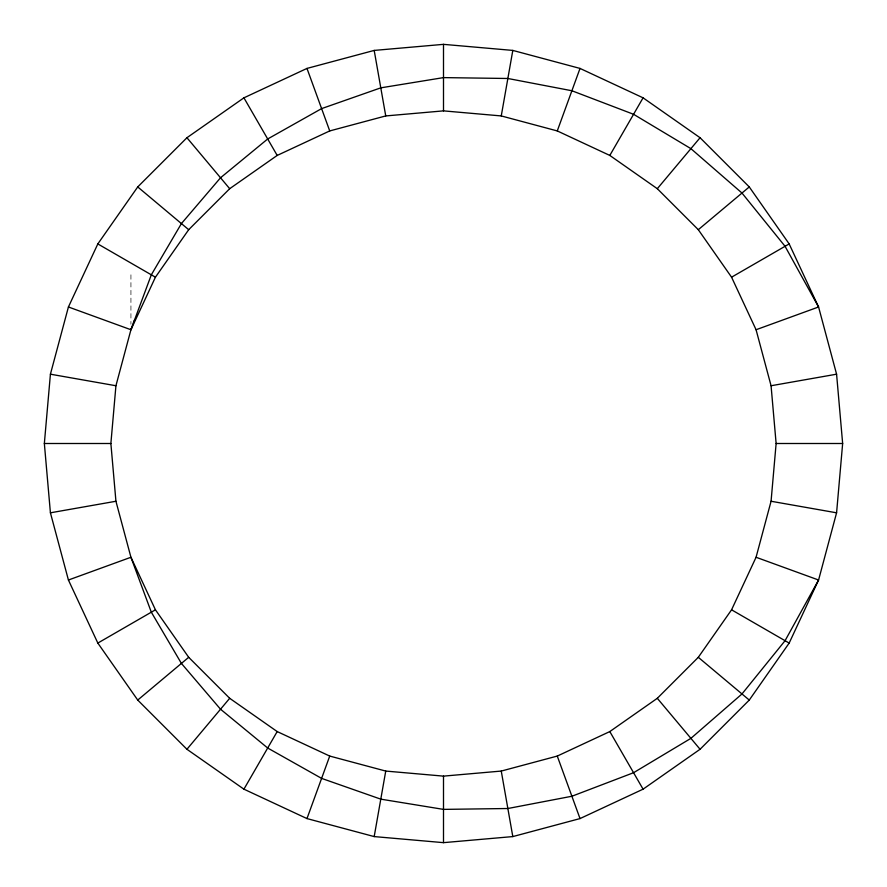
<?xml version="1.0" encoding="UTF-8"?>
<svg xmlns="http://www.w3.org/2000/svg" width="887" height="887" viewBox="0 0 887 887"><rect width="100%" height="100%" fill="white"/><g stroke="black" fill="none" stroke-linecap="round" stroke-linejoin="round"><path stroke-width="0.67" stroke-dasharray="4.43 3.33" d="M130.932 274.815L130.932 324.243"/><path stroke-width="1.33" d="M44.35 443.5L50.415 374.192L68.421 306.98L97.825 243.925L137.729 186.935L186.935 137.729L243.925 97.825L306.98 68.421L374.192 50.415L443.5 44.35L512.808 50.415L580.02 68.421L643.075 97.825L700.065 137.729L749.271 186.935L789.175 243.925L818.579 306.98L836.585 374.192L842.65 443.5L836.585 512.808L818.579 580.02L789.175 643.075L749.271 700.065L700.065 749.271L643.075 789.175L580.02 818.579L512.808 836.585L443.5 842.65L374.192 836.585L306.98 818.579L243.925 789.175L186.935 749.271L137.729 700.065L97.825 643.075L68.421 580.02L50.415 512.808L44.35 443.5L110.875 443.5L115.931 385.745L130.932 329.731L151.322 274.815L181.414 223.579L220.53 177.777L267.686 138.982L321.604 108.613L380.789 87.846L443.5 77.612L507.863 78.488L571.893 90.751L633.573 114.29L690.906 148.65L741.987 193.044L785.062 246.298L818.579 306.98L756.068 329.731L731.564 277.188L698.302 229.689L657.311 188.698L609.812 155.436L557.269 130.932L501.255 115.931L443.5 110.875L385.745 115.931L329.731 130.932L277.188 155.436L229.689 188.698L188.698 229.689L155.436 277.188L130.932 329.731L68.421 306.98M110.875 443.5L115.931 501.255L130.932 557.269L155.436 609.812L188.698 657.311L229.689 698.302L277.188 731.564L329.731 756.068L385.745 771.069L443.5 776.125L501.255 771.069L557.269 756.068L609.812 731.564L657.311 698.302L698.302 657.311L731.564 609.812L756.068 557.269L771.069 501.255L776.125 443.5L771.069 385.745L756.068 329.731M374.192 836.585L385.745 771.069M501.255 115.931L512.808 50.415M306.98 818.579L329.731 756.068M557.269 130.932L580.02 68.421M130.932 329.731L132.363 325.906M133.305 323.345L134.724 319.52M243.925 789.175L277.188 731.564M609.812 155.436L643.075 97.825M186.935 749.271L229.689 698.302M657.311 188.698L700.065 137.729M137.729 700.065L188.698 657.311M698.302 229.689L749.271 186.935M97.825 643.075L155.436 609.812M731.564 277.188L789.175 243.925M68.421 580.02L130.932 557.269L151.322 612.185L181.414 663.421L220.53 709.223L267.686 748.018L321.604 778.387L380.789 799.154L443.5 809.387L507.863 808.512L571.893 796.249L633.573 772.71L690.906 738.35L741.987 693.956L785.062 640.702L818.579 580.02L756.068 557.269M50.415 512.808L115.931 501.255M771.069 385.745L836.585 374.192M776.125 443.5L842.65 443.5M50.415 374.192L115.931 385.745M771.069 501.255L836.585 512.808M97.825 243.925L155.436 277.188M731.564 609.812L789.175 643.075M137.729 186.935L188.698 229.689M698.302 657.311L749.271 700.065M186.935 137.729L229.689 188.698M657.311 698.302L700.065 749.271M243.925 97.825L277.188 155.436M609.812 731.564L643.075 789.175M306.98 68.421L329.731 130.932M557.269 756.068L580.02 818.579M374.192 50.415L385.745 115.931M501.255 771.069L512.808 836.585M443.5 44.35L443.5 110.875M443.5 776.125L443.5 842.65"/></g></svg>
